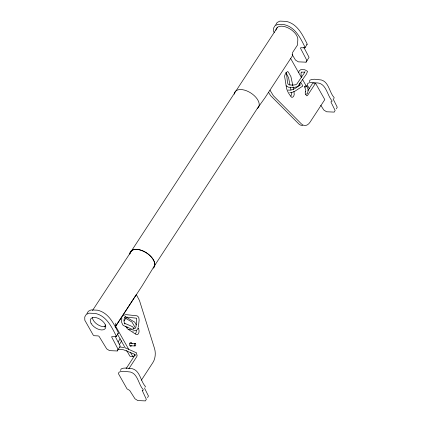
<?xml version="1.0" encoding="UTF-8"?>
<svg xmlns="http://www.w3.org/2000/svg" width="422" height="422" viewBox="0 0 422 422"><rect width="100%" height="100%" fill="white"/><g stroke="black" fill="none" stroke-linecap="round" stroke-linejoin="round"><path stroke-width="0.63" d="M136.311 330.326L136.216 332.193L135.541 333.755M115.765 323.141L115.559 326.19A4.484 2.485 33.2 0 1 115.137 327.145L142.077 285.937L152.859 268.397A14.058 7.786 33.2 0 0 146.202 252.657A14.058 7.786 33.2 0 0 129.86 253.986M138.395 327.039L139.133 320.087L138.732 317.254L137.124 315.841L126.109 314.627L123.319 315.334M121.911 317.819L121.525 320.578L121.715 322.498L122.844 324.993L123.704 325.684L131.5 328.986M298.765 72.716L299.108 70.912L300.854 69.646L304.848 69.772L307.543 71.318L306.52 73.95L297.631 86.626L294.619 87.317L288.59 87.27L286.137 85.782M301.25 72.32L301.002 73.613L301.429 77.448M305.502 91.885L305.797 90.377L304.578 86.663L305.702 85.956L306.91 85.983L308.276 90.139L307.395 93.758L305.702 94.206M135.879 327.256L136.686 320.15L136.433 318.336M299.303 85.239L299.609 83.735M134.37 354.422L134.391 355.709L133.315 356.648L130.546 356.527L129.812 356.02L126.616 350.371M134.375 355.261L134.032 356.49L126.078 368.659M304.979 71.503L304.7 72.436L296.793 84.073L295.469 84.811L292.203 85.123M120.602 370.505L121.093 368.96C124.511 367.129 128.81 368.533 132.503 368.765C140.209 370.917 140.494 381.171 145.3 386.325L145.368 386.916L144.857 387.138M309.4 81.71L309.896 80.164C313.309 78.334 317.613 79.737 321.306 79.969C329.012 82.121 329.292 92.376 334.097 97.529L334.171 98.12L333.665 98.342M290.906 96.105L291.465 94.438L291.433 92.571M305.539 91.695L305.169 92.761L305.407 94.19L306.799 95.868L307.569 95.393L315.524 83.224L324.798 99.613L310.012 122.232A11.642 7.09 -87.5 0 1 301.387 123.889L273.393 95.768L269.969 90.134M306.91 85.983L306.536 86.705L305.095 87.127L304.578 86.663M147.558 397.656L148.449 396.021L144.593 388.272M336.366 108.86L337.252 107.225L333.127 98.922M117.226 350.972L118.134 349.374L111.709 337.072A1.166 0.644 33.2 0 1 112.252 336.503L115.712 336.656A1.166 0.644 33.2 0 0 116.166 335.859C111.524 326.623 106.423 315.904 95.325 313.43L88.963 313.156L86.188 314.538L84.748 316.964L84.811 320.224L93.098 334.868A1.166 0.644 33.2 0 0 94.491 335.738L97.951 335.891A1.166 0.644 33.2 0 1 99.181 336.534L106.703 348.878L109.509 350.64L117.226 350.972L120.254 346.124L115.29 336.624M292.093 54.47L295.511 60.082L298.317 61.844L306.029 62.176L306.942 60.578L300.517 48.277A1.166 0.644 33.2 0 1 301.06 47.707L304.52 47.86A1.166 0.644 33.2 0 0 304.969 47.064C300.327 37.827 295.231 27.103 284.127 24.634L277.84 24.344L274.991 25.742L273.551 28.168L273.62 31.428L274.258 32.552M86.869 313.72L88.309 311.294L91.089 309.912L97.445 310.181C108.544 312.655 113.645 323.379 118.287 332.615A1.166 0.644 33.2 0 1 117.838 333.412M275.677 24.924L277.112 22.498L279.892 21.111L286.248 21.385C297.352 23.859 302.447 34.583 307.095 43.819A1.166 0.644 33.2 0 1 306.641 44.611M118.086 342.015L120.106 338.808M119.336 344.61L121.773 340.728M277.644 27.156L131.748 250.473M92.492 310.523L131.849 250.478M104.281 327.034L105.679 324.898M153.123 267.843L257.235 108.581L265.016 97.725L291.961 56.516A4.484 2.485 33.2 0 0 292.383 55.562L292.594 52.513L297.473 45.048L297.832 39.779A12.338 6.836 33.2 0 0 287.408 27.578A12.338 6.836 33.2 0 0 275.888 30.226M115.997 325.652L136.322 294.561L139.497 300.585L154.531 348.525A11.642 7.09 -87.5 0 1 152.906 362.545L141.365 380.201M124.105 320.878L125.962 318.035L126.927 317.576L134.724 322.144L136.364 324.887M116.113 336.561L118.234 333.317M304.916 47.765L307.042 44.521M306.029 62.176L309.062 57.329L303.803 47.269M307.865 90.593L312.76 83.108L315.524 83.224M128.847 368.775L136.802 356.606L137.145 355.382L136.227 352.971M129.939 345.745L135.056 345.961L135.789 345.006L135.494 343.608L129.702 343.355M136.744 330.009L138.152 328.247M300.628 84.738L300.174 85.07C296.418 87.407 292.747 90.983 287.968 90.06M127.08 327.488L127.824 327.066M131.696 345.818L130.445 346.341L129.596 344.848L129.992 342.838L131.237 342.316L132.091 343.809M299.71 83.234L300.96 82.733L301.799 84.231M135.109 328.221L132.967 328.585M136.158 330.426L132.672 331.054M134.523 355.271L135.91 355.124M135.494 343.608L134.576 343.698L134.301 345.154L135.056 345.961M289.724 92.418L292.145 92.407L295.105 91.099L302.817 86.056L302.273 84.716M128.23 329.513L133.057 329.455L133.953 328.247L132.366 326.602L124.564 323.257M301.213 72.093L304.415 72.194M292.799 85.096L289.487 84.964L288.052 84.094L287.509 82.701L286.496 72.98M119.463 346.989L123.999 347.443M117.981 349.279L123.572 349.785L135.251 354.543M136.295 318.177L125.793 317.017L124.801 317.37L125.366 316.468C123.672 318.647 123.477 321.796 125.017 324.112M125.793 347.997L136.295 352.76M125.819 318.41L131.954 322.023L135.494 328.121M133.315 356.648L132.582 356.142L130.34 352.185M320.794 105.278L323.774 109.978L326.602 111.777L334.245 112.104L335.131 110.469L331.006 102.166L331.022 101.681L332.051 101.364L331.977 100.774C327.134 95.23 326.333 83.561 317.365 82.897C314.253 83.271 310.592 81.562 307.775 83.408L307.279 84.954L309.5 88.878M290.652 58.494L301.519 77.701M302.479 79.399L306.314 86.178M285.873 72.478L288.585 77.748L289.946 84.838M268.424 92.175L270.623 95.652L298.623 123.767A11.642 7.09 -87.5 0 0 302.722 125.376M137.947 327.683C139.218 329.487 139.503 331.956 138.31 333.876L137.255 334.672L136.127 334.482L127.338 328.749L125.64 326.211M115.639 326.201L128.747 349.363M117.348 333.992L125.339 348.113M292.836 85.597L290.911 76.614L288.316 72.025L287.582 71.518C286.069 72.579 284.744 74.472 284.607 76.382L286.585 88.493C287.456 91.706 289.413 94.755 291.533 97.245L292.678 97.218L293.67 96.227L294.234 94.554L293.955 91.4M293.084 86.89L293.58 89.464M290.442 87.412L290.937 89.991M105.658 326.48A8.73 4.837 33.2 0 1 97.366 324.402A8.73 4.837 33.2 0 1 92.386 317.613M234.236 94.169A14.058 7.786 33.2 0 1 250.584 92.84A14.058 7.786 33.2 0 1 257.235 108.581M129.76 253.981A14.058 7.786 33.2 0 1 145.669 252.388A14.058 7.786 33.2 0 1 153.228 268.039M142.219 390.477L146.323 399.265L145.437 400.9L137.799 400.573L134.971 398.774L129.67 390.424L127.033 388.873L118.482 373.755L118.972 372.204C122.385 370.374 126.69 371.782 130.382 372.009C138.089 374.161 138.374 384.416 143.179 389.569L143.248 390.16L142.219 390.477M91.105 323.389A8.73 4.837 33.2 0 0 104.55 329.255A8.73 4.837 33.2 0 0 98.421 318.42A8.73 4.837 33.2 0 0 91.105 323.389"/></g></svg>
